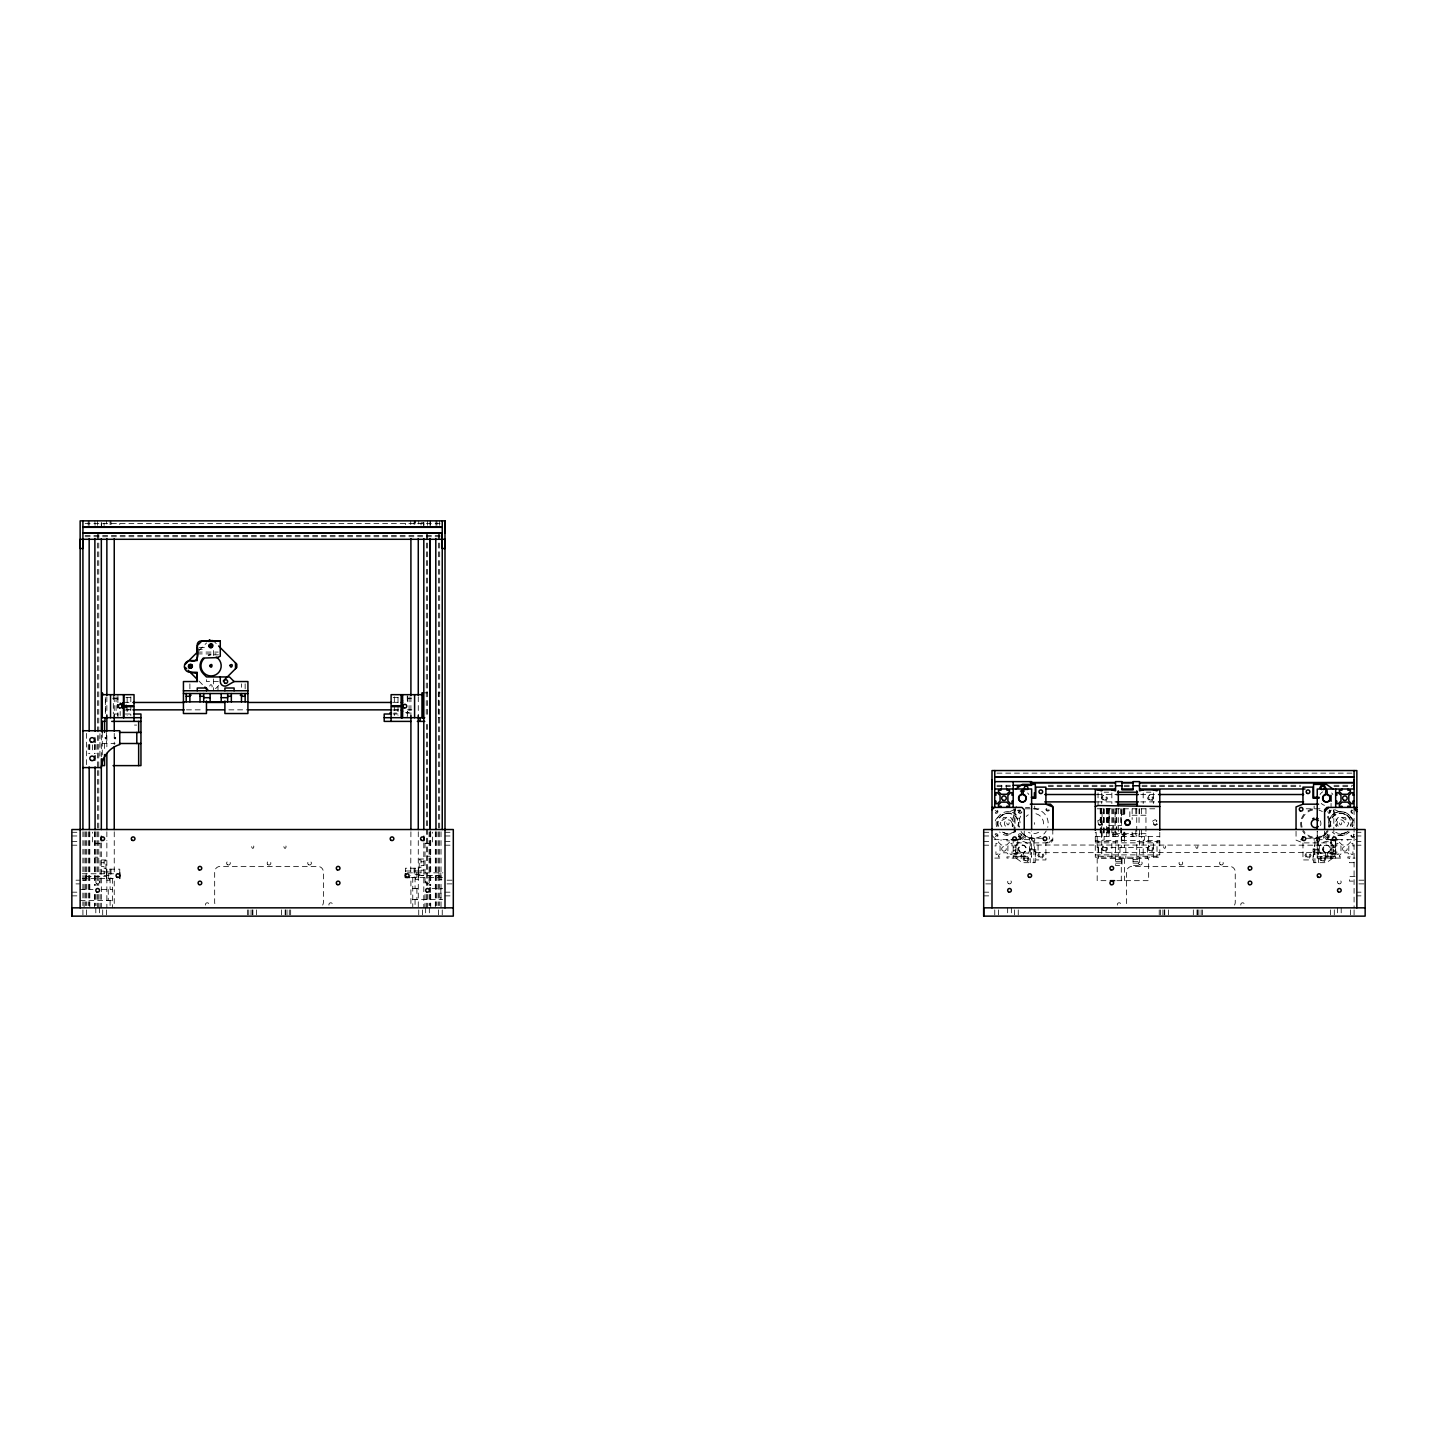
<?xml version="1.0" encoding="UTF-8"?>
<svg xmlns="http://www.w3.org/2000/svg" width="1437" height="1437" viewBox="0 0 1437 1437"><rect width="100%" height="100%" fill="white"/><g stroke="black" fill="none" stroke-linecap="round" stroke-linejoin="round"><path stroke-width="0.75" stroke-dasharray="5 3.75" d="M101.326 522.403L101.326 525.475L101.326 522.834L104.093 522.834L104.093 525.475M105.332 713.506L105.332 696.765L105.476 713.506M213.377 655.523L213.377 649.308M415.059 523.93L415.059 520.859L415.059 524.559M418.742 523.93L418.742 520.859M1096.18 836.442L1096.18 832.185M1102.071 836.442L1102.071 827.928M1102.071 825.808L1102.071 808.797M1109.113 827.928L1109.113 836.442L1109.113 808.797L1109.113 825.808M1129.841 816.701L1129.841 808.797M1317.244 831.34L1317.244 858.087L1325.992 858.14L1325.453 852.608M1327.447 852.608L1326.908 858.14L1335.674 858.14L1335.674 839.657L1356.851 839.657M209.694 686.078C211.077 681.713 214.347 688.79 210.125 687.03M1029.772 848.872L1029.521 850.776A7.365 7.365 0 0 1 1017.665 854.512A7.365 7.365 0 0 1 1019.282 842.19A7.365 7.365 0 0 1 1029.772 848.872L1035.754 848.872L1035.754 859.937L1045.902 859.937L1045.902 842.89L1052.8 840.124M1016.3 806.265L1012.259 820.778L1012.259 826.293M1021.438 811.869L1018.923 812.3L1020.414 810.217M1034.622 824.371L1034.568 822.629M1039.31 852.698L1037.783 855.32L1039.31 857.961L1042.346 857.961L1043.873 855.32L1042.346 852.698M1306.502 852.698L1304.994 855.32L1306.502 857.961L1309.538 857.961L1311.065 855.32L1309.538 852.698M1346.972 826.616L1348.75 823.527L1345.194 817.384L1338.116 817.384L1334.56 823.527L1336.41 826.724L1336.41 820.347M1046.693 808.348L1046.837 810.306L1048.974 809.857M1020.342 810.001L1018.168 810.199M198.899 650.62L206.605 642.914M215.532 688.718L218.729 685.521M1020.09 839.657L1024.24 835.508M1021.941 839.657L1024.24 837.358M1048.669 842.89L1052.8 838.741M1009.51 842.244L1006.744 844.956L1001.212 844.956L998.446 842.244L998.446 840.861L1001.032 840.861L1001.032 839.657M995.105 834.61L997.529 835.418L995.23 836.55M1325.812 833.963L1319.22 837.771L1315.394 838.274M995.158 810.576L997.529 811.564L995.158 812.534M1001.805 820.581L1007.337 817.384M1097.329 821.138L1099.898 819.665L1102.448 821.138L1102.448 824.084L1099.898 825.557L1097.329 824.084M1157.719 824.084L1155.168 825.557L1152.618 824.084L1152.618 821.138L1155.168 819.665L1157.719 821.138M1018.438 836.639L1020.557 837.771L1018.528 839.046M1014.109 809.678L998.679 816.755A7.832 7.832 0 0 0 995.033 821.515M1338.601 835.633L1346.325 832.095M1352.612 810.181L1351.337 811.654L1352.451 812.911M1329.171 836.837L1327.537 834.861L1330.069 835.113M211.059 654.841L208.203 655.218A11.065 11.065 0 0 1 211.059 654.841L218.442 654.841M423.807 522.834L421.041 522.834L421.041 525.475M85.142 523.445L440.009 523.445M85.142 535.606L440.009 535.606M85.142 536.72L440.009 536.72M199.348 647.458L205.617 647.458M197.246 649.308L205.617 649.308M197.246 652.075L218.19 652.075M197.246 653.907L216.089 653.907M218.316 681.551L206.461 681.551L206.461 676.953M422.891 692.832L427.292 692.832M439.938 692.832L438.321 692.832L438.321 717.692L439.938 717.692M125.935 697.43L130.821 697.43M393.127 697.43L399.217 697.43M112.715 698.346L117.277 698.346M407.874 698.346L411.395 698.346M123.905 702.316L132.006 702.316M393.127 702.316L401.246 702.316M130.677 709.842L126.205 709.339M186.451 709.842L202.276 709.842M228.86 709.842L247.918 709.842M393.989 709.842L398.444 709.842M407.372 709.842L411.826 709.842M123.905 710.058L132.006 710.058M393.127 710.058L401.246 710.058M405.611 712.626L409.078 712.626M393.774 713.093L396.63 713.093M406.312 713.093L413.317 713.093M114.242 714.009L117.924 714.009M125.288 714.009L130.821 714.009M393.109 714.009L398.013 714.009M134.503 725.074L136.659 725.074M102.261 743.504L115.086 743.504M996.991 773.142L1351.858 773.142M996.991 785.303L1010.391 785.303M1048.327 785.303L1113.046 785.303M1124.219 785.303L1130.901 785.303M1142.074 785.303L1300.521 785.303M1334.003 785.303L1354.085 785.303M996.991 786.398L1010.391 786.398M1048.327 786.398L1113.046 786.398M1124.219 786.398L1130.901 786.398M1142.074 786.398L1300.521 786.398M1334.003 786.398L1351.858 786.398M1104.173 792.182L1108.628 792.182M1146.439 792.182L1150.875 792.182M1097.383 794.517L1116.226 794.517M1140.709 794.517L1159.785 794.517M1097.383 801.882L1118.309 801.882M1140.709 801.882L1159.785 801.882M1025.479 807.414L1029.646 807.414M1025.174 808.797L1042.669 808.797M1097.257 808.797L1155.833 808.797M1306.179 808.797L1322.148 808.797M1121.489 814.33L1124.345 814.33M1132.14 815.246L1145.954 815.246M1109.095 825.377L1121.668 825.377M71.85 832.292L78.065 832.292M445.003 832.292L451.218 832.292M983.698 832.292L989.931 832.292M1356.851 832.292L1361.001 832.292M1145.954 833.676L1116.244 833.676L1116.244 827.443M1112.795 834.592L1133.057 834.592L1133.057 836.442M71.85 835.975L78.065 835.975M445.003 835.975L451.218 835.975M983.698 835.975L989.931 835.975M1356.851 835.975L1361.001 835.975M1095.281 836.442L1159.785 836.442M1042.669 838.274L1025.174 838.274L1025.174 835.598M1306.179 838.274L1323.693 838.274L1323.693 835.598M994.117 839.657L1013.193 839.657L1013.193 858.087M1015.24 839.657L1031.622 839.657M1317.244 839.711L1333.626 839.711M1095.281 840.573L1098.048 840.573L1098.048 857.17M1159.785 840.573L1157.019 840.573L1157.019 857.17M1009.51 840.861L1006.924 840.861L1006.924 839.657M71.85 841.507L78.065 841.507M445.003 841.507L451.218 841.507M983.698 841.507L989.931 841.507M1095.281 841.507L1118.309 841.507L1118.309 856.236L1095.281 856.236M1159.785 841.507L1136.739 841.507L1136.739 856.236L1159.785 856.236M1356.851 841.507L1361.001 841.507M1016.408 842.89L1050.501 842.89L1052.8 840.573L1052.8 831.269M1095.281 842.854L1159.785 842.854M1296.048 831.269L1296.048 840.124L1302.964 842.89L1331.973 842.89M99.943 843.339L92.579 843.339L92.579 832.149M425.19 843.339L432.573 843.339L432.573 832.149M71.85 845.19L78.065 845.19M445.003 845.19L451.218 845.19M983.698 845.19L989.931 845.19M1014.109 845.19L1017.791 845.19M1331.057 845.243L1334.739 845.19M1356.851 845.19L1361.001 845.19M994.763 845.926L995.967 845.926L995.967 843.339L997.332 843.339L1000.062 846.106L1000.062 851.638L997.332 854.404L995.967 854.404L995.967 851.818L994.763 851.818M1013.193 845.926L1011.989 845.926L1011.989 843.339L1010.606 843.339L1007.894 846.106L1007.894 851.638L1010.606 854.404L1011.989 854.404L1011.989 851.818L1015.959 851.818M1335.674 845.926L1336.859 845.926L1336.859 843.339L1338.242 843.339L1340.972 846.106L1340.972 851.638L1338.242 854.404L1336.859 854.404L1336.859 851.818L1332.907 851.818L1335.674 851.872M1354.085 845.926L1352.9 845.926L1352.9 843.339L1351.516 843.339L1348.804 846.106L1348.804 851.638L1351.516 854.404L1352.9 854.404L1352.9 851.818L1354.085 851.818M1013.193 847.022L1015.959 847.022M1332.907 847.022L1335.674 847.022M1332.907 847.094L1335.674 847.094M1328.363 841.759A7.365 7.365 0 0 0 1319.076 848.872L1313.095 848.872L1313.095 859.937L1302.964 859.937L1302.964 842.89M1029.646 849.788L1035.305 849.788M1313.562 849.788L1319.202 849.788M1013.193 850.722L1015.959 850.722M1332.907 850.776L1335.674 850.722M1015.959 852.554L1017.791 852.554M1035.754 852.68L1323.693 852.554L1323.693 845.19L1034.389 845.01L1034.389 854.404L1035.305 854.404M1331.057 852.608L1332.907 852.554M1015.959 853.021L1021.941 853.021M1022.857 853.021L1031.622 853.021M1013.193 853.344L1015.959 853.344M1332.907 853.398L1335.674 853.344M1017.198 854.081L1014.109 854.081L1014.109 856.847L1022.408 862.685L1035.305 862.685L1035.305 848.872M1331.668 854.081L1334.739 854.081L1334.739 856.847L1326.459 862.685L1313.562 862.685L1313.562 848.872M1313.562 854.404L1314.478 854.404L1314.478 845.01M1095.281 854.889L1159.785 854.889M427.454 856.236L430.31 856.236M1013.193 856.38L1015.959 856.38M1332.907 856.434L1335.674 856.38M1015.959 856.703L1021.941 856.703M1022.857 856.703L1031.622 856.703M1317.244 856.757L1325.992 856.703M1326.908 856.757L1332.907 856.703M94.842 857.17L97.698 857.17M994.763 858.087L1001.032 858.087L1001.032 856.883L998.446 856.883L998.446 855.5L1001.212 852.788L1006.744 852.788L1009.51 855.5L1009.51 856.883L1006.924 856.883L1006.924 858.087L1021.941 858.087L1021.402 852.608A3.862 3.862 0 0 1 1019.228 846.662A3.862 3.862 0 0 1 1025.569 846.662A3.862 3.862 0 0 1 1023.395 852.608L1022.857 858.087L1031.622 858.087L1031.622 831.053M1325.992 858.087L1317.244 858.087L1317.244 831.053M1326.908 858.087L1341.924 858.087L1341.924 856.883L1339.356 856.883L1339.356 855.5L1342.122 852.788L1347.637 852.788L1350.403 855.5L1350.403 856.883L1347.834 856.883L1347.834 858.087L1355.019 858.087M423.807 859.003L419.209 859.003L419.209 868.217L405.378 868.217L405.378 872.834M1115.543 859.47L1122.01 859.47M1133.057 859.47L1139.505 859.47M101.326 859.955L105.943 859.955L105.943 869.169L119.756 869.169L119.756 873.768M419.209 859.937L421.041 859.937L421.041 867.301L419.209 867.301M105.943 860.871L104.093 860.871L104.093 868.253L105.943 868.253M1115.543 861.32L1122.01 861.32M1133.057 861.32L1139.505 861.32M421.041 861.769L423.807 861.769M101.326 862.721L104.093 862.721M1354.085 862.685L1349.487 862.685L1349.487 858.087M1115.543 863.152L1122.01 863.152M1133.057 863.152L1139.505 863.152M421.041 865.451L423.807 865.451M101.326 866.403L104.093 866.403M423.807 870.193L421.041 870.193L421.041 875.456L423.807 875.456M405.378 870.984L414.143 870.984M415.059 870.984L421.041 870.984M101.326 871.145L104.093 871.145L104.093 876.408M104.093 871.936L110.092 871.936M407.425 872.834L442.883 872.834M82.268 873.768L117.708 873.768M415.059 874.666L421.041 874.666M104.093 875.618L110.092 875.618M418.742 875.6L439.021 875.6M86.13 876.516L106.392 876.516M1355.019 876.516L1349.487 876.516L1349.487 881.115L1354.085 881.115M411.251 877.432L442.883 877.432M82.268 878.384L113.289 878.384M418.275 879.282L415.527 879.282L415.527 877.432M439.471 879.282L441.895 879.282M75.999 880.198L80.149 880.198M82.915 880.198L85.663 880.198L85.663 878.348M106.859 880.198L109.625 880.198L109.625 878.348M447.069 880.198L453.302 880.198M985.782 880.198L991.997 880.198M1358.935 880.198L1365.15 880.198M1105.951 880.665L1097.185 880.665L1097.185 858.554L1148.666 858.554L1148.666 880.665L1114.717 880.665M75.999 883.881L80.149 883.881M447.069 883.881L453.302 883.881M985.782 883.881L991.997 883.881M1358.935 883.881L1365.15 883.881M412.76 888.497L421.257 888.497M432.142 888.497L442.704 888.497M80.149 889.413L92.992 889.413M101.704 889.413L112.391 889.413M71.85 892.179L78.065 892.179M445.003 892.179L451.218 892.179M983.698 892.179L989.931 892.179M1356.851 892.179L1361.001 892.179M71.85 895.862L78.065 895.862M445.003 895.862L451.218 895.862M983.698 895.862L989.931 895.862M1356.851 895.862L1361.001 895.862M412.76 899.544L442.704 899.544M80.149 900.478L112.391 900.478M1023.036 833.963L1026.09 836.298L1033.454 838.274M1334.739 809.678L1350.169 816.755A7.832 7.832 0 0 1 1353.834 825.557M1002.541 832.095L1010.247 835.633M1329.171 810.234L1329.692 812.57L1327.411 811.869M1341.511 817.384L1347.044 820.581M1339.356 842.244L1342.122 844.956L1347.637 844.956L1350.403 842.244L1350.403 840.861L1347.834 840.861L1347.834 839.657M1324.609 835.508L1328.758 839.657M1324.609 837.358L1326.908 839.657M991.997 835.508L996.146 839.657M212.694 640.076L217.221 644.602M198.899 681.012L203.533 685.647M1001.876 826.616L1000.098 823.527L1003.655 817.384L1010.75 817.384L1014.288 823.527L1012.456 826.724L1012.456 820.347M1333.716 810.414L1336.59 820.778M1319.076 848.872L1319.328 850.776A7.365 7.365 0 0 0 1330.931 854.728A7.365 7.365 0 0 0 1330.141 842.495M1354.085 809.57L1354.085 907.843M1354.085 909.908L1354.085 916.141M1350.403 909.908L1350.403 916.141M1341.924 839.657L1341.924 840.861M1341.188 907.843L1341.188 914.058M1337.506 907.843L1337.506 914.058M1335.674 839.657L1335.674 858.14M1334.29 909.908L1334.29 916.141M1333.823 809.678L1333.823 837.394M1332.907 845.19L1332.907 857.961M1331.057 803.373L1331.057 807.468M1330.59 909.908L1330.59 916.141M1324.609 830.981L1324.609 839.657M1319.417 838.274L1319.417 841.04L1314.137 841.04L1314.137 838.274M1318.627 841.04L1318.627 848.872M1318.627 849.788L1318.627 862.685M1316.777 838.274L1316.777 841.04M1314.927 841.04L1314.927 848.872M1314.927 849.788L1314.927 862.685M1314.137 806.031L1314.137 808.797M1202.535 909.908L1202.535 916.141M1201.152 909.908L1201.152 916.141M1198.835 909.908L1198.835 916.141M1197.47 909.908L1197.47 916.141M1197.003 909.908L1197.003 916.141M1193.321 909.908L1193.321 916.141M1168.443 909.908L1168.443 916.141M1164.76 909.908L1164.76 916.141M1164.293 909.908L1164.293 916.141M1162.91 909.908L1162.91 916.141M1160.611 909.908L1160.611 916.141M1159.785 832.185L1159.785 857.17L1095.281 857.17L1095.281 832.185M1159.228 909.908L1159.228 916.141M1153.336 792.937L1153.336 803.463M1153.336 857.17L1153.336 840.573L1143.187 840.573L1143.187 857.17M1148.666 836.442L1148.666 847.489L1097.185 847.489L1097.185 836.442M1147.355 847.489L1147.355 858.554M1145.954 808.797L1145.954 836.442M1144.499 836.442L1144.499 840.124L1141.732 840.124L1141.732 836.442M1143.187 792.937L1143.187 803.463M1141.355 808.797L1141.355 815.246M1141.355 829.993L1141.355 836.442M1139.505 808.797L1139.505 815.246M1139.505 829.993L1139.505 836.442M1139.038 808.797L1139.038 825.772M1139.038 833.676L1139.038 836.442M1136.739 808.797L1136.739 836.442M1135.823 808.797L1135.823 815.246M1135.823 829.993L1135.823 836.442M1133.057 857.17L1133.057 865.451L1139.505 865.451L1139.505 840.573L1115.543 840.573L1115.543 865.451L1122.01 865.451L1122.01 857.17M1132.14 808.797L1132.14 819.449M1132.14 832.185L1132.14 836.442M1125.854 847.489L1125.854 858.554M1124.758 808.797L1124.758 817.294M1124.758 832.185L1124.758 836.442M1124.56 836.442L1124.56 847.489M1124.56 858.554L1124.56 880.665M1124.219 808.797L1124.219 817.294M1124.219 832.185L1124.309 840.124L1121.543 840.124L1121.614 808.797M1123.896 808.797L1123.896 817.294M1123.896 832.185L1123.896 836.442M1122.926 808.797L1122.926 817.078M1122.926 833.676L1122.926 836.442M1121.291 808.797L1121.291 825.808M1121.291 827.928L1121.291 847.489M1121.291 858.554L1121.291 880.665M1120.752 808.797L1120.752 825.808M1120.752 827.928L1120.752 836.442M1119.998 847.489L1119.998 858.554M1118.309 808.797L1118.309 836.442M1116.765 808.797L1116.765 829.526M1116.244 808.797L1116.244 825.377M1113.711 808.797L1113.711 830.065M1113.711 832.185L1113.711 836.442M1112.795 808.797L1112.795 830.065M1112.795 832.185L1112.795 836.442M1111.861 792.937L1111.861 803.463M1111.861 808.797L1111.861 825.808M1111.861 827.928L1111.861 836.442M1111.861 857.17L1111.861 840.573L1101.73 840.573L1101.73 857.17M1108.915 808.797L1108.897 825.808M1108.915 827.928L1109.023 836.442M1108.538 808.797L1108.556 825.808M1108.735 827.928L1108.753 836.442M1108.304 808.797L1108.304 825.808M1108.304 827.928L1108.304 836.442M1108.035 808.797L1108.035 825.808M1108.035 827.928L1108.035 836.442M1107.729 808.797L1107.729 825.808M1107.729 827.928L1107.729 836.442M1107.406 808.797L1107.406 825.808M1107.406 827.928L1107.406 836.442M1107.065 808.797L1107.065 825.808M1107.065 827.928L1107.065 836.442M1106.706 808.797L1106.706 830.065M1106.706 832.185L1106.706 836.442M1104.245 808.797L1104.245 825.808M1104.245 827.928L1104.101 840.124L1101.353 840.124L1101.353 836.442M1103.706 808.797L1103.706 825.808M1103.706 827.928L1103.706 836.442M1103.382 808.797L1103.382 825.808M1103.382 827.928L1103.382 836.442M1101.73 792.937L1101.73 803.463M1101.73 808.797L1101.73 830.065M1101.73 832.185L1101.73 836.442M1101.101 808.797L1101.101 825.808M1101.101 827.928L1101.101 836.442M1100.778 808.797L1100.778 825.808M1100.778 827.928L1100.778 836.442M1100.239 808.797L1100.239 825.808M1100.239 827.928L1100.239 836.442M1098.497 847.489L1098.497 858.554M1098.048 792.937L1098.048 805.564M1038.071 845.19L1038.071 852.554M1034.712 806.031L1034.712 808.797M1034.712 838.274L1034.712 841.04L1029.449 841.04L1029.449 838.274M1033.921 841.04L1033.921 848.872M1033.921 849.788L1033.921 862.685M1032.071 838.274L1032.071 841.04M1030.239 841.04L1030.239 848.872M1030.239 849.788L1030.239 862.685M1024.24 830.981L1024.24 839.657M1018.258 909.908L1018.258 916.141M1017.791 839.657L1017.791 858.087M1015.959 845.19L1015.959 857.907M1015.025 809.678L1015.025 833.137M1014.576 909.908L1014.576 916.141M1014.109 808.33L1014.109 834.394M1011.343 907.843L1011.343 914.058M1007.66 907.843L1007.66 914.058M1006.277 785.303L1006.277 788.985M1001.679 785.303L1001.679 788.985M998.446 909.908L998.446 916.141M994.763 909.908L994.763 916.141M442.237 909.908L442.237 916.141M441.033 831.789L441.033 907.843M440.854 872.834L440.854 877.432M440.854 888.497L440.854 899.544M439.668 520.859L439.668 525.349M439.668 534.295L439.668 905.597M439.021 872.834L439.021 877.432M438.554 534.295L438.554 905.597M438.554 909.908L438.554 916.141M436.938 520.859L436.938 525.349M436.938 831.789L436.938 905.597M435.968 520.859L435.968 525.349M435.968 831.789L435.968 905.597M435.321 831.789L435.321 907.843M430.723 831.789L430.723 885.479M430.723 894.425L430.723 907.843M430.256 520.859L430.256 525.349M430.256 831.789L430.256 885.479M430.256 894.425L430.256 905.597M430.076 520.859L430.076 525.349M430.076 831.789L430.076 885.479M430.076 894.425L430.076 905.597M429.34 907.843L429.34 914.058M429.106 831.789L429.106 885.479M429.106 894.425L429.106 905.597M427.49 520.859L427.49 525.349M427.49 534.295L427.49 715.464M427.49 724.428L427.49 885.479M427.49 894.425L427.49 907.843M426.394 534.295L426.25 715.626M426.394 724.428L426.394 885.479M426.394 894.425L426.394 907.843M425.657 907.843L425.657 914.058M425.011 842.98L425.011 885.479M425.011 894.425L425.011 907.843M423.807 842.98L423.807 907.843M422.424 909.908L422.424 916.141M418.742 872.834L418.742 877.432M418.742 909.908L418.742 916.141M418.472 868.217L418.472 877.432M418.275 696.765L418.275 717.692M418.275 831.789L418.275 907.843M416.892 872.834L416.892 877.432M416.91 888.497L416.91 899.544M415.059 868.217L415.059 888.497M415.059 899.544L415.059 906.927M414.143 520.859L414.143 524.559M414.143 868.217L414.143 877.432M412.76 877.432L412.76 906.927M410.731 520.859L410.731 524.559M410.91 696.765L410.91 717.692M410.91 831.789L410.731 875.6M410.91 881.007L410.91 907.843M409.078 696.819L409.078 714.009M407.354 696.765L407.354 703.034L407.228 694.664M407.354 715.608L407.354 711.423L407.228 717.692M405.378 523.625L405.378 524.559M398.013 697.43L398.013 705.729M398.013 706.645L398.013 715.482M394.331 696.819L394.331 715.482M290.669 909.908L290.669 916.141M289.286 909.908L289.286 916.141M286.987 909.908L286.987 916.141M285.604 909.908L285.604 916.141M285.155 909.908L285.155 916.141M281.454 909.908L281.454 916.141M256.576 909.908L256.576 916.141M252.894 909.908L252.894 916.141M252.445 909.908L252.445 916.141M251.062 909.908L251.062 916.141M248.745 909.908L248.745 916.141M247.362 909.908L247.362 916.141M245.152 683.85L245.152 690.766M241.47 683.85L241.47 687.317M217.975 686.814L217.975 690.766M213.377 678.929L213.377 690.766M189.882 683.85L189.882 690.766M130.821 696.819L130.821 715.482M127.139 697.43L127.139 705.729M127.139 706.645L127.139 715.482M120.169 711.441L120.169 715.482M119.756 523.625L119.756 524.559M117.924 694.664L117.924 703.034L117.798 696.765M117.924 717.692L117.924 711.423L117.798 715.608M116.074 696.819L116.074 714.009M114.242 696.765L114.242 717.692M114.242 733.373L114.242 744.546M114.242 831.789L114.242 872.043M114.242 881.007L114.242 907.843M113.307 694.664L113.307 714.009M112.391 878.348L112.391 907.843M111.008 520.859L111.008 524.559M111.008 869.169L111.008 878.384M110.092 520.859L110.092 524.559M110.092 869.169L110.092 889.413M110.092 900.478L110.092 907.843M108.242 873.768L108.242 878.384M108.242 889.413L108.242 900.478M106.859 696.765L106.859 717.692M106.859 735.6L106.859 746.791M106.859 831.789L106.859 840.735M106.859 842.98L106.859 907.843M106.679 869.169L106.679 878.384M106.41 520.859L106.41 523.93M106.41 732.439L106.41 743.504M106.41 873.768L106.41 878.384M106.41 909.908L106.41 916.141M104.56 743.504L104.56 750.132M102.71 909.908L102.71 916.141M102.261 732.439L102.261 756.76M101.326 735.079L101.326 756.742M101.326 842.98L101.326 892.179M101.326 894.425L101.326 907.843M99.943 733.66L99.943 758.287M100.141 842.98L100.141 885.479M100.141 894.425L100.141 907.843M99.494 907.843L99.494 914.058M98.758 534.295L98.758 885.479M98.758 894.425L98.758 907.843M97.644 520.859L97.644 525.349M97.644 534.295L97.644 885.479M97.644 894.425L97.644 907.843M96.028 744.546L96.028 753.491M96.028 831.789L96.028 885.479M96.028 894.425L96.028 905.597M95.812 907.843L95.812 914.058M94.878 520.859L95.076 525.349M95.076 744.546L94.878 753.491M95.076 831.789L95.076 885.479M95.076 894.425L95.076 905.597M94.429 744.546L94.429 753.491M94.429 831.789L94.429 885.479M94.429 894.425L94.429 907.843M92.579 744.851L92.579 751.569M89.812 744.546L89.812 753.491M89.812 831.789L89.812 907.843M89.166 520.859L89.166 525.349M89.166 744.546L89.166 753.491M89.166 831.789L89.166 905.597M88.196 520.859L88.196 525.349M88.196 744.546L88.196 753.491M88.196 831.789L88.196 905.597M86.597 733.373L86.597 764.682M86.597 831.789L86.597 905.597M86.597 909.908L86.597 916.141M86.13 873.768L86.13 878.384M85.484 831.789L85.484 905.597M84.1 831.789L84.1 907.843M82.915 831.754L82.915 905.633M82.915 909.908L82.915 916.141M1021.887 812.031A1.85 1.85 0 0 1 1019.174 813.162A1.85 1.85 0 0 1 1018.797 810.252M1018.51 834.592A1.85 1.85 0 0 1 1021.276 834.107A1.85 1.85 0 0 1 1021.276 836.927A1.85 1.85 0 0 1 1018.51 836.442M997.44 810.252A1.85 1.85 0 0 1 995.23 813.162M995.23 833.909A1.85 1.85 0 0 1 997.979 835.508A1.85 1.85 0 0 1 995.23 837.106M997.889 826.275A10.598 10.598 0 0 1 1008.127 812.947A10.598 10.598 0 0 1 1018.348 826.275M1015.618 831.035A10.598 10.598 0 0 1 1013.426 832.706M1010.858 833.765A10.598 10.598 0 0 1 1002.828 832.706M1354.301 836.442A1.85 1.85 0 0 1 1351.534 836.927A1.85 1.85 0 0 1 1351.534 834.107A1.85 1.85 0 0 1 1354.301 834.592M1352.72 813.396A1.85 1.85 0 0 1 1351.786 809.965M1329.674 809.965A1.85 1.85 0 0 1 1330.213 812.677A1.85 1.85 0 0 1 1327.447 812.857M1329.225 837.358A1.85 1.85 0 0 1 1326.98 836.047A1.85 1.85 0 0 1 1328.273 833.783A1.85 1.85 0 0 1 1330.536 835.095M1330.5 826.275A10.598 10.598 0 0 1 1340.739 812.947A10.598 10.598 0 0 1 1350.96 826.275M1348.229 831.035A10.598 10.598 0 0 1 1337.991 833.765M1324.537 805.313A7.365 7.365 0 0 1 1321.232 803.409M1320.064 794.517A7.365 7.365 0 0 1 1322.758 791.823M1331.668 792.99A7.365 7.365 0 0 1 1332.835 794.517M1027.617 792.99A7.365 7.365 0 0 1 1028.784 794.517M1049.333 810.181A1.85 1.85 0 0 1 1046.819 810.845A1.85 1.85 0 0 1 1046.136 808.33M1020.09 810.845A1.85 1.85 0 0 1 1017.576 810.181M1018.707 836.029A1.85 1.85 0 0 1 1021.024 837.825A1.85 1.85 0 0 1 1018.707 839.603M1049.046 836.514A1.85 1.85 0 0 1 1049.046 839.118M1033.454 808.797A14.747 14.747 0 0 1 1047.699 827.353M1046.226 830.909A14.747 14.747 0 0 1 1043.891 833.963M1040.837 836.298A14.747 14.747 0 0 1 1020.683 830.909M1019.21 827.353A14.747 14.747 0 0 1 1020.683 816.162M1331.273 810.181A1.85 1.85 0 0 1 1329.207 811.043M1329.207 839.603A1.85 1.85 0 0 1 1329.207 836.029M1327.357 816.629A13.813 13.813 0 0 1 1328.74 827.119M1327.357 830.442A13.813 13.813 0 0 1 1303.431 830.442M1302.048 827.119A13.813 13.813 0 0 1 1315.394 809.714M1318.968 810.181A13.813 13.813 0 0 1 1322.309 811.564M1320.19 820.778A5.532 5.532 0 0 1 1320.19 826.293M1328.165 816.162A14.747 14.747 0 0 1 1329.638 827.353M1328.165 830.909A14.747 14.747 0 0 1 1308.029 836.298M1304.976 833.963A14.747 14.747 0 0 1 1302.623 830.909M1301.15 827.353A14.747 14.747 0 0 1 1304.976 813.108M1308.029 810.773A14.747 14.747 0 0 1 1315.394 808.797M1338.134 826.149A3.682 3.682 0 0 1 1338.134 820.922A3.682 3.682 0 0 1 1343.344 820.922A3.682 3.682 0 0 1 1343.344 826.149M1345.912 832.257A10.131 10.131 0 0 1 1335.763 832.364M1330.967 826.275A10.131 10.131 0 0 1 1340.613 813.396A10.131 10.131 0 0 1 1350.546 826.041M1038.628 832.257A10.131 10.131 0 0 1 1028.497 832.364M1026.216 816.45A10.131 10.131 0 0 1 1028.281 814.815M1035.969 813.719A10.131 10.131 0 0 1 1043.28 826.041M1005.523 826.149A3.682 3.682 0 0 1 1005.523 820.922A3.682 3.682 0 0 1 1010.732 820.922A3.682 3.682 0 0 1 1010.732 826.149M1015.366 830.622A10.131 10.131 0 0 1 1003.152 832.364M998.356 826.275A10.131 10.131 0 0 1 1008.002 813.396A10.131 10.131 0 0 1 1017.935 826.041M1325.453 852.662A3.862 3.862 0 0 1 1323.279 846.716A3.862 3.862 0 0 1 1329.62 846.716A3.862 3.862 0 0 1 1327.447 852.662M1337.631 835.113A11.981 11.981 0 0 0 1349.199 832.005A11.981 11.981 0 0 1 1337.631 835.166M996.559 826.634A11.981 11.981 0 0 1 1008.127 811.564A11.981 11.981 0 0 1 1019.695 826.634M1008.127 835.508A11.981 11.981 0 0 1 999.649 832.005M1334.739 833.963A11.981 11.981 0 0 1 1332.261 832.059M1156.767 823.527A1.85 1.85 0 0 1 1153.983 824.03A1.85 1.85 0 0 1 1153.983 821.21A1.85 1.85 0 0 1 1156.767 821.695M1234.491 905.076A5.532 5.532 0 0 0 1235.245 902.31L1235.245 871.9A5.532 5.532 0 0 0 1229.713 866.385L1132.051 866.385A5.532 5.532 0 0 0 1126.518 871.9L1126.518 902.31A5.532 5.532 0 0 0 1127.255 905.076M1240.832 905.094A1.85 1.85 0 0 1 1242.61 902.777A1.85 1.85 0 0 1 1244.388 905.094M1117.357 905.094A1.85 1.85 0 0 1 1119.154 902.777A1.85 1.85 0 0 1 1120.932 905.094M322.642 905.076A5.532 5.532 0 0 0 323.379 902.31L323.379 871.9A5.532 5.532 0 0 0 317.846 866.385L220.184 866.385A5.532 5.532 0 0 0 214.67 871.9L214.67 902.31A5.532 5.532 0 0 0 215.406 905.076M328.965 905.094A1.85 1.85 0 0 1 330.761 902.777A1.85 1.85 0 0 1 332.54 905.094M205.509 905.094A1.85 1.85 0 0 1 207.287 902.777A1.85 1.85 0 0 1 209.066 905.094M423.807 522.403L423.807 525.475L423.807 522.403M1331.057 839.657L1331.057 858.087L1331.057 839.711M105.045 737.864C106.176 741.384 107.793 735.385 105.045 737.864M105.404 737.971L106.482 738.241L105.404 737.971M114.259 737.864C115.391 741.384 117.008 735.385 114.259 737.864M114.619 737.971L115.696 738.241L114.619 737.971M251.565 846.68C253.253 851.943 255.66 842.944 251.565 846.68M283.808 846.68C285.496 851.943 287.921 842.944 283.808 846.68M1163.413 846.68C1165.102 851.943 1167.527 842.944 1163.413 846.68M1195.674 846.68C1197.362 851.943 1199.769 842.944 1195.674 846.68M1351.373 835.148C1353.061 840.429 1355.486 831.43 1351.373 835.148M1018.779 835.095C1020.252 840.447 1023.036 831.538 1018.779 835.095M1006.78 823.024C1007.948 828.664 1011.432 819.611 1006.78 823.024M1339.392 823.024C1340.577 828.664 1344.044 819.611 1339.392 823.024M1024.563 856.38L1023.054 859.003L1024.563 861.643L1027.617 861.643L1029.126 859.003L1027.617 856.38L1024.563 856.38M1102.969 795.559L1101.46 798.2L1102.969 800.84L1106.023 800.84L1107.532 798.2L1106.023 795.559L1102.969 795.559M1102.969 846.231L1101.46 848.872L1102.969 851.512L1106.023 851.512L1107.532 848.872L1106.023 846.231L1102.969 846.231M1149.043 795.559L1147.516 798.2L1149.043 800.84L1152.079 800.84L1153.606 798.2L1152.079 795.559L1149.043 795.559M1149.043 846.231L1147.516 848.872L1149.043 851.512L1152.079 851.512L1153.606 848.872L1152.079 846.231L1149.043 846.231M1321.25 856.38L1319.723 859.003L1321.25 861.643L1324.285 861.643L1325.812 859.003L1324.285 856.38L1321.25 856.38M1325.992 853.021L1317.244 853.021L1325.992 853.075M1332.907 853.021L1326.908 853.021L1332.907 853.075M1115.112 825.808L1115.112 808.797L1115.058 825.808M1115.112 836.442L1115.112 827.928L1115.058 836.442M1025.174 860.601A1.85 1.85 0 0 0 1027.922 859.003A1.85 1.85 0 0 0 1025.174 857.404A1.85 1.85 0 0 0 1025.174 860.601M1321.842 860.601A1.85 1.85 0 0 0 1324.609 859.003A1.85 1.85 0 0 0 1321.842 857.404A1.85 1.85 0 0 0 1321.842 860.601M1307.095 856.919A1.85 1.85 0 0 0 1309.861 855.32A1.85 1.85 0 0 0 1307.095 853.722A1.85 1.85 0 0 0 1307.095 856.919M1039.903 856.919A1.85 1.85 0 0 0 1042.669 855.32A1.85 1.85 0 0 0 1039.903 853.722A1.85 1.85 0 0 0 1039.903 856.919M1002.828 850.866A2.299 2.299 0 0 0 1006.277 848.872A2.299 2.299 0 0 0 1002.828 846.878A2.299 2.299 0 0 0 1002.828 850.866M1020.557 852.069A3.682 3.682 0 0 0 1026.09 848.872A3.682 3.682 0 0 0 1020.557 845.674A3.682 3.682 0 0 0 1020.557 852.069M1324.609 852.069A3.682 3.682 0 0 0 1330.141 848.872A3.682 3.682 0 0 0 1324.609 845.674A3.682 3.682 0 0 0 1324.609 852.069M1343.721 850.866A2.299 2.299 0 0 0 1347.188 848.872A2.299 2.299 0 0 0 1343.721 846.878A2.299 2.299 0 0 0 1343.721 850.866M1340.739 811.564A11.981 11.981 0 0 0 1329.171 826.634A11.981 11.981 0 0 1 1340.739 811.618A11.981 11.981 0 0 1 1352.307 826.688A11.981 11.981 0 0 0 1340.739 811.564M1098.964 824.209A1.85 1.85 0 0 0 1101.73 822.611A1.85 1.85 0 0 0 1098.964 821.012A1.85 1.85 0 0 0 1098.964 824.209M1149.636 850.47A1.85 1.85 0 0 0 1152.402 848.872A1.85 1.85 0 0 0 1149.636 847.273A1.85 1.85 0 0 0 1149.636 850.47M1103.58 850.47A1.85 1.85 0 0 0 1106.346 848.872A1.85 1.85 0 0 0 1103.58 847.273A1.85 1.85 0 0 0 1103.58 850.47M1103.58 799.798A1.85 1.85 0 0 0 1106.346 798.2A1.85 1.85 0 0 0 1103.58 796.601A1.85 1.85 0 0 0 1103.58 799.798M1149.636 799.798A1.85 1.85 0 0 0 1152.402 798.2A1.85 1.85 0 0 0 1149.636 796.601A1.85 1.85 0 0 0 1149.636 799.798M1338.422 883.647A1.85 1.85 0 0 0 1341.188 882.049A1.85 1.85 0 0 0 1338.422 880.45A1.85 1.85 0 0 0 1338.422 883.647M1008.576 883.647A1.85 1.85 0 0 0 1011.343 882.049A1.85 1.85 0 0 0 1008.576 880.45A1.85 1.85 0 0 0 1008.576 883.647M1139.415 864.751A1.85 1.85 0 0 0 1142.181 863.152A1.85 1.85 0 0 0 1139.415 861.553A1.85 1.85 0 0 0 1139.415 864.751M1179.957 864.751A1.85 1.85 0 0 0 1182.723 863.152A1.85 1.85 0 0 0 1179.957 861.553A1.85 1.85 0 0 0 1179.957 864.751M1220.121 864.463A1.85 1.85 0 0 0 1223.192 863.637A1.85 1.85 0 0 0 1220.947 861.374A1.85 1.85 0 0 0 1220.121 864.463M426.573 883.647A1.85 1.85 0 0 0 429.34 882.049A1.85 1.85 0 0 0 426.573 880.45A1.85 1.85 0 0 0 426.573 883.647M96.728 883.647A1.85 1.85 0 0 0 99.494 882.049A1.85 1.85 0 0 0 96.728 880.45A1.85 1.85 0 0 0 96.728 883.647M227.172 864.463A1.85 1.85 0 0 0 230.261 863.637A1.85 1.85 0 0 0 227.998 861.374A1.85 1.85 0 0 0 227.172 864.463M267.713 864.463A1.85 1.85 0 0 0 270.803 863.637A1.85 1.85 0 0 0 268.539 861.374A1.85 1.85 0 0 0 267.713 864.463M308.65 864.751A1.85 1.85 0 0 0 311.398 863.152A1.85 1.85 0 0 0 308.65 861.553A1.85 1.85 0 0 0 308.65 864.751"/><path stroke-width="1.5" d="M71.85 916.141L71.85 829.526L453.302 829.526L453.302 916.141L71.85 916.141L71.85 907.843L453.302 907.843M82.915 539.288L82.915 548.503L80.149 548.503L80.149 539.288L445.003 539.288L445.003 548.503L442.237 548.503L442.237 533.037L82.915 533.037M206.461 700.951L206.461 713.524L183.433 713.524L183.433 681.551L197.246 681.551L197.246 672.336L188.696 672.157A5.892 5.892 0 0 1 190.223 660.571L197.246 660.571L197.264 644.692A3.682 3.682 0 0 1 200.946 641.01L220.274 641.01L220.274 656.224L217.31 657.589M414.592 717.692L414.592 694.664M445.003 532.84L445.003 520.859L80.149 520.859L80.149 907.843M983.698 916.141L983.698 829.526L1365.15 829.526L1365.15 916.141L983.698 916.141L983.698 907.843L1365.15 907.843M991.997 788.985L991.997 779.77M1052.8 829.059L1052.8 806.947L1045.902 804.181L1045.902 787.135L1035.754 787.135L1035.754 798.2L1031.766 798.2M1354.085 779.77L1354.085 788.985L1326.908 789.039L1327.447 794.517A3.862 3.862 0 0 1 1329.62 800.481A3.862 3.862 0 0 1 1323.279 800.481A3.862 3.862 0 0 1 1325.453 794.517L1325.992 789.039L1317.244 789.039L1317.244 829.167M1319.723 788.069L1321.25 785.428L1324.285 785.428L1325.812 788.069M209.479 644.692L209.443 644.638A1.85 1.85 0 0 0 209.443 647.243A1.85 1.85 0 0 0 212.047 647.243L212.011 647.189M185.337 664.181L197.39 652.129M188.912 665.169L189.235 664.846A1.85 1.85 0 0 1 191.857 664.846A1.85 1.85 0 0 1 191.857 667.451L191.516 667.774M223.238 681.012L236.8 667.451L236.8 664.181L218.604 645.985M991.997 809.714L994.296 807.414M1324.609 811.564L1328.758 807.414M201.863 641.01L197.264 645.59C198.055 650.979 199.994 663.786 190.223 660.571M190.223 664.595C187.187 667.54 194.408 667.81 191.606 664.648M1015.761 789.057L1022.408 784.386L1035.305 784.386L1035.305 798.2M224.891 700.951L224.891 713.524L247.918 713.524L247.918 681.551L234.105 681.551L227.19 685.539A4.598 4.598 0 0 1 220.274 681.551L220.274 676.953M1318.591 804.181L1302.964 804.181L1296.048 806.947L1296.048 829.059M190.42 672.336L196.689 673.414L197.246 681.551M82.915 527.128L442.237 527.128M82.915 527.325L442.237 527.325M82.915 532.84L442.237 532.84M220.274 641.01L203.192 641.01M217.67 657.589L203.246 658.074A11.065 11.065 0 0 0 203.246 673.702L206.461 676.953L229.489 676.953L234.105 681.551M183.433 690.766L247.918 690.766M183.433 693.532L247.918 693.532M102.261 694.664L134.036 694.664L134.036 705.729L123.905 705.729L123.905 694.664M189.594 695.185L191.121 695.185M240.23 695.185L241.757 695.185M186.199 696.298L189.882 696.298M200.012 696.298L203.695 696.298M227.657 696.298L231.339 696.298M241.47 696.298L245.152 696.298M203.695 697.681L210.143 697.681M221.208 697.681L227.657 697.681M401.695 700.771L402.611 700.771M183.433 701.831L247.918 701.831M401.246 702.316L402.611 702.316M132.905 702.459L184.223 702.459M206.551 702.459L224.388 702.459M248.942 702.459L391.744 702.459M132.905 709.842L184.223 709.842M206.551 709.842L224.388 709.842M248.942 709.842L391.744 709.842M401.246 710.058L402.611 710.058M401.695 711.584L402.611 711.584M389.714 713.093L391.565 713.093M134.036 714.009L140.952 714.009L140.952 765.616L113.074 765.616M391.098 714.009L384.2 714.009L384.2 721.392L411.198 721.392M101.955 717.692L140.952 717.692M384.2 717.692L424.741 717.692M101.955 721.392L105.027 721.392L105.027 717.692M111.709 721.392L140.952 721.392M417.341 721.392L419.658 721.392M424.741 721.392L420.125 721.392L420.125 717.692M82.915 730.732L119.756 730.732L119.756 744.564A25.92 25.92 0 0 0 101.326 767.592L82.915 767.592M119.433 732.439L140.952 732.439M119.433 743.504L140.952 743.504M994.763 776.824L1354.085 776.824M994.763 777.004L1354.085 777.004M994.763 781.62L1031.622 781.62L1031.622 785.303L1013.193 785.303M1030.473 782.536L1115.274 782.536M1121.974 782.536L1133.146 782.536M1139.828 782.536L1354.085 782.536M1030.473 782.716L1115.274 782.716M1121.974 782.716L1133.146 782.716M1139.828 782.716L1354.085 782.716M1024.563 785.428L1027.617 785.428M1115.543 785.752L1122.01 785.752M1133.057 785.752L1139.505 785.752M1017.252 786.219L1018.33 786.219M1026.467 786.219L1027.545 786.219M994.763 788.985L1021.941 788.985L1021.402 794.463A3.862 3.862 0 0 0 1019.228 800.409A3.862 3.862 0 0 0 1025.569 800.409A3.862 3.862 0 0 0 1023.395 794.463L1022.857 788.985L1031.622 788.985L1031.622 829.113M1046.1 788.985L1115.274 788.985M1121.974 788.985L1133.146 788.985M1139.828 788.985L1304.994 788.985M1115.292 789.901L1095.281 789.901L1095.281 830.263M1139.757 789.901L1159.785 789.901L1159.785 830.263M1117.519 792.182L1137.529 792.182M1044.753 794.517L1096.09 794.517M1116.172 794.517L1138.481 794.517M1158.563 794.517L1303.61 794.517M994.763 795.254L995.967 795.254L995.967 792.667L997.332 792.667L1000.062 795.433L1000.062 800.966L997.332 803.732L995.967 803.732L995.967 801.145L994.763 801.145M1013.193 795.254L1011.989 795.254L1011.989 792.667L1010.606 792.667L1007.894 795.433L1007.894 800.966L1010.606 803.732L1011.989 803.732L1011.989 801.145L1013.193 801.145M1335.674 795.254L1336.859 795.254L1336.859 792.667L1338.242 792.667L1340.972 795.433L1340.972 800.966L1338.242 803.732L1336.859 803.732L1336.859 801.145L1335.674 801.145M1354.085 795.254L1352.9 795.254L1352.9 792.667L1351.516 792.667L1348.804 795.433L1348.804 800.966L1351.516 803.732L1352.9 803.732L1352.9 801.145L1354.085 801.145M1031.317 797.284L1035.305 797.284M1319.076 797.284L1314.478 797.284L1314.478 798.2M1319.076 798.2L1313.095 798.2L1313.095 787.135L1302.964 787.135L1302.964 804.181M1044.753 801.882L1096.09 801.882M1116.172 801.882L1138.481 801.882M1158.563 801.882L1303.61 801.882M1030.275 804.181L1050.501 804.181L1052.8 806.498L1052.8 830.047M1117.519 804.217L1137.529 804.217M1095.281 806.498L1098.048 805.564L1159.785 806.498M991.997 807.414L1021.941 807.414L1024.24 809.714L1024.24 828.987M1356.851 807.414L1326.908 807.414L1324.609 809.714L1324.609 828.987M1011.307 839.657L1017.683 839.657M1331.165 839.657L1337.542 839.657M409.761 877.432L405.378 877.432L405.378 873.75M1110.334 880.665L1114.717 880.665M120.223 703.142L122.864 704.669L122.864 707.705M1333.087 789.057L1326.459 784.386L1313.562 784.386L1313.562 798.2M1354.552 807.414L1356.851 809.714M1354.085 808.797L1356.851 811.564M185.337 667.451L186.63 668.744M188.175 670.289L197.39 679.503M204.916 687.03L208.131 690.245M1356.851 828.987L1356.851 770.555L991.997 770.555L991.997 828.987M1356.851 829.526L1356.851 907.843M1354.085 770.555L1354.085 807.414M1347.834 788.985L1347.834 790.188L1350.403 790.188L1350.403 791.571L1347.637 794.284L1342.122 794.284L1339.356 791.571L1339.356 790.188L1341.924 790.188L1341.924 788.985M1347.834 807.414L1347.834 806.211L1350.403 806.211L1350.403 804.828L1347.637 802.115L1342.122 802.115L1339.356 804.828L1339.356 806.211L1341.924 806.211L1341.924 807.414M1335.674 788.985L1335.674 807.468M1331.057 795.182L1331.057 801.325M1157.019 789.901L1157.019 790.835L1153.336 789.901M1143.187 789.901L1139.505 790.835L1139.505 781.62L1133.057 781.62L1133.057 789.901L1121.974 789.901L1122.01 781.62L1115.543 781.62L1115.543 790.835L1111.861 789.901M1136.739 790.835L1136.739 805.564M1118.309 790.835L1118.309 805.564M1101.73 789.901L1101.73 790.835L1098.048 789.901M1034.389 792.667L1034.389 798.2M1013.193 781.62L1013.193 807.414M1006.924 788.985L1006.924 790.188L1009.51 790.188L1009.51 791.571L1006.744 794.284L1001.212 794.284L998.446 791.571L998.446 790.188L1001.032 790.188L1001.032 788.985M1006.924 807.414L1006.924 806.211L1009.51 806.211L1009.51 804.828L1006.744 802.115L1001.212 802.115L998.446 804.828L998.446 806.211L1001.032 806.211L1001.032 807.414M994.763 770.555L994.763 807.414M991.997 829.526L991.997 907.843M445.003 520.859L445.003 907.843M442.237 520.859L442.237 829.544M435.788 538.767L435.968 829.544M430.256 538.767L430.256 829.544M430.076 538.767L430.076 829.544M430.076 887.707L430.076 892.179M423.807 538.767L423.807 829.544M423.807 836.262L423.807 840.735M421.975 717.692L421.975 692.832L422.891 692.832L422.891 717.692L422.891 694.664L391.098 694.664L391.098 705.729L401.246 705.729L401.246 694.664M418.275 538.767L418.275 695.346M418.275 715.464L418.275 829.544M410.91 538.767L410.91 695.346M410.91 715.464L410.91 829.544M402.611 694.664L402.611 717.692M401.246 717.692L401.246 706.645L391.098 706.645L391.098 721.392M245.152 693.532L245.152 701.831M241.47 693.532L241.47 701.831M235.506 662.888L235.506 668.744M234.105 690.766L234.105 688L224.891 688L224.891 690.766M231.339 693.532L231.339 701.831M227.657 693.532L227.657 701.831M221.208 693.532L221.208 701.831M210.143 693.532L210.143 701.831M206.461 690.766L206.461 688L197.246 688L197.246 690.766M203.695 693.532L203.695 701.831M200.012 693.532L200.012 701.831M197.246 647.458L197.246 653.907M189.882 693.532L189.882 701.831M186.199 693.532L186.199 701.831M138.653 721.392L138.653 732.439M138.653 743.504L138.653 765.616M136.802 732.439L136.802 743.504M134.036 721.392L134.036 706.645L123.905 706.645L123.905 717.692M126.205 705.208L126.205 707.992M123.438 694.664L123.438 717.692M122.522 702.944L122.522 708.118M119.756 872.852L119.756 878.384M117.583 704.669L117.583 707.705M114.242 538.767L114.242 695.346M114.242 715.464L114.242 731.128M114.242 746.791L114.242 829.544M110.541 694.664L110.541 717.692M106.859 538.767L106.859 695.346M106.859 715.464L106.859 731.128M106.859 753.491L106.859 829.544M104.56 721.392L104.56 732.439M104.56 754.551L104.56 765.616L102.261 765.616L102.261 758.97M103.177 694.664L102.261 692.832L102.261 717.692M102.261 721.392L102.261 732.439M101.326 538.767L101.326 731.128M101.326 758.916L101.326 829.544M101.326 836.262L101.326 840.735M94.878 538.767L95.076 731.128M94.878 737.846L95.076 742.318M95.076 755.736L94.878 760.209M95.076 766.927L95.076 829.544M89.166 538.767L89.166 731.128M89.166 766.927L89.363 829.544M82.915 520.859L82.915 829.544M1321.842 789.667A1.85 1.85 0 0 1 1321.357 786.883A1.85 1.85 0 0 1 1324.178 786.883A1.85 1.85 0 0 1 1323.693 789.667M1020.486 791.086A7.365 7.365 0 0 1 1024.312 791.086M1025.174 789.667A1.85 1.85 0 0 1 1024.671 786.883A1.85 1.85 0 0 1 1027.491 786.883A1.85 1.85 0 0 1 1027.006 789.667M1318.322 826.473A4.149 4.149 0 0 1 1312.466 826.473A4.149 4.149 0 0 1 1312.466 820.599A4.149 4.149 0 0 1 1318.322 820.599M1302.712 836.891A1.85 1.85 0 0 1 1301.114 839.657M1312.628 818.749A5.532 5.532 0 0 1 1313.957 818.192M1316.831 818.192A5.532 5.532 0 0 1 1318.16 818.749M216.233 657.104A10.131 10.131 0 0 1 219.304 671.726A10.131 10.131 0 0 1 204.467 673.504A10.131 10.131 0 0 1 203.982 658.559M401.695 694.664L401.695 717.692L401.695 694.664M209.658 665.6C211.975 670.863 213.484 661.289 209.658 665.6M209.73 645.267C211.437 650.548 213.844 641.531 209.73 645.267M229.956 665.367C231.285 670.756 234.321 661.936 229.956 665.367M209.443 640.076L208.131 641.387L214.005 641.387L209.443 640.076M1300.198 810.845A1.85 1.85 0 0 0 1302.964 809.247A1.85 1.85 0 0 0 1300.198 807.666A1.85 1.85 0 0 0 1300.198 810.845M1307.095 793.35A1.85 1.85 0 0 0 1309.861 791.751A1.85 1.85 0 0 0 1307.095 790.152A1.85 1.85 0 0 0 1307.095 793.35M1039.903 793.35A1.85 1.85 0 0 0 1042.669 791.751A1.85 1.85 0 0 0 1039.903 790.152A1.85 1.85 0 0 0 1039.903 793.35M1002.828 800.193A2.299 2.299 0 0 0 1006.277 798.2A2.299 2.299 0 0 0 1002.828 796.206A2.299 2.299 0 0 0 1002.828 800.193M1020.557 801.397A3.682 3.682 0 0 0 1026.09 798.2A3.682 3.682 0 0 0 1020.557 795.002A3.682 3.682 0 0 0 1020.557 801.397M1324.609 801.397A3.682 3.682 0 0 0 1330.141 798.2A3.682 3.682 0 0 0 1324.609 795.002A3.682 3.682 0 0 0 1324.609 801.397M1343.721 800.193A2.299 2.299 0 0 0 1347.188 798.2A2.299 2.299 0 0 0 1343.721 796.206A2.299 2.299 0 0 0 1343.721 800.193M1126.374 824.604A2.299 2.299 0 0 0 1129.841 822.611A2.299 2.299 0 0 0 1126.374 820.617A2.299 2.299 0 0 0 1126.374 824.604M1126.141 825A2.766 2.766 0 0 0 1130.29 822.611A2.766 2.766 0 0 0 1126.141 820.222A2.766 2.766 0 0 0 1126.141 825M1249.058 884.563A1.85 1.85 0 0 0 1251.825 882.965A1.85 1.85 0 0 0 1249.058 881.366A1.85 1.85 0 0 0 1249.058 884.563M1249.058 869.816A1.85 1.85 0 0 0 1251.825 868.217A1.85 1.85 0 0 0 1249.058 866.619A1.85 1.85 0 0 0 1249.058 869.816M1110.855 869.816A1.85 1.85 0 0 0 1113.621 868.217A1.85 1.85 0 0 0 1110.855 866.619A1.85 1.85 0 0 0 1110.855 869.816M1110.855 884.563A1.85 1.85 0 0 0 1113.621 882.965A1.85 1.85 0 0 0 1110.855 881.366A1.85 1.85 0 0 0 1110.855 884.563M1013.642 840.34A1.85 1.85 0 0 0 1016.408 838.741A1.85 1.85 0 0 0 1013.642 837.142A1.85 1.85 0 0 0 1013.642 840.34M1044.052 840.34A1.85 1.85 0 0 0 1046.819 838.741A1.85 1.85 0 0 0 1044.052 837.142A1.85 1.85 0 0 0 1044.052 840.34M1028.856 877.181A1.85 1.85 0 0 0 1031.622 875.6A1.85 1.85 0 0 0 1028.856 874.001A1.85 1.85 0 0 0 1028.856 877.181M1302.964 840.34A1.85 1.85 0 0 0 1305.73 838.741A1.85 1.85 0 0 0 1302.964 837.142A1.85 1.85 0 0 0 1302.964 840.34M1333.356 840.34A1.85 1.85 0 0 0 1336.123 838.741A1.85 1.85 0 0 0 1333.356 837.142A1.85 1.85 0 0 0 1333.356 840.34M1318.16 877.181A1.85 1.85 0 0 0 1320.926 875.6A1.85 1.85 0 0 0 1318.16 874.001A1.85 1.85 0 0 0 1318.16 877.181M1008.576 891.928A1.85 1.85 0 0 0 1011.343 890.329A1.85 1.85 0 0 0 1008.576 888.731A1.85 1.85 0 0 0 1008.576 891.928M1338.422 891.928A1.85 1.85 0 0 0 1341.188 890.329A1.85 1.85 0 0 0 1338.422 888.731A1.85 1.85 0 0 0 1338.422 891.928M90.962 741.941A2.299 2.299 0 0 0 94.429 739.947A2.299 2.299 0 0 0 90.962 737.953A2.299 2.299 0 0 0 90.962 741.941M90.962 760.371A2.299 2.299 0 0 0 94.429 758.377A2.299 2.299 0 0 0 90.962 756.383A2.299 2.299 0 0 0 90.962 760.371M119.307 707.776A1.85 1.85 0 0 0 122.073 706.178A1.85 1.85 0 0 0 119.307 704.579A1.85 1.85 0 0 0 119.307 707.776M403.995 707.776A1.85 1.85 0 0 0 406.761 706.178A1.85 1.85 0 0 0 403.995 704.579A1.85 1.85 0 0 0 403.995 707.776M209.766 646.919A1.85 1.85 0 0 0 212.856 646.093A1.85 1.85 0 0 0 210.592 643.848A1.85 1.85 0 0 0 209.766 646.919M189.307 668.061A1.85 1.85 0 0 0 192.055 666.463A1.85 1.85 0 0 0 189.307 664.864A1.85 1.85 0 0 0 189.307 668.061M224.891 683.15A1.85 1.85 0 0 0 227.657 681.551A1.85 1.85 0 0 0 224.891 679.952A1.85 1.85 0 0 0 224.891 683.15M337.21 884.563A1.85 1.85 0 0 0 339.976 882.965A1.85 1.85 0 0 0 337.21 881.366A1.85 1.85 0 0 0 337.21 884.563M337.21 869.816A1.85 1.85 0 0 0 339.976 868.217A1.85 1.85 0 0 0 337.21 866.619A1.85 1.85 0 0 0 337.21 869.816M199.007 869.816A1.85 1.85 0 0 0 201.755 868.217A1.85 1.85 0 0 0 199.007 866.619A1.85 1.85 0 0 0 199.007 869.816M199.007 884.563A1.85 1.85 0 0 0 201.755 882.965A1.85 1.85 0 0 0 199.007 881.366A1.85 1.85 0 0 0 199.007 884.563M101.793 840.34A1.85 1.85 0 0 0 104.56 838.741A1.85 1.85 0 0 0 101.793 837.142A1.85 1.85 0 0 0 101.793 840.34M132.204 840.34A1.85 1.85 0 0 0 134.97 838.741A1.85 1.85 0 0 0 132.204 837.142A1.85 1.85 0 0 0 132.204 840.34M116.99 877.181A1.85 1.85 0 0 0 119.756 875.6A1.85 1.85 0 0 0 116.99 874.001A1.85 1.85 0 0 0 116.99 877.181M391.098 840.34A1.85 1.85 0 0 0 393.864 838.741A1.85 1.85 0 0 0 391.098 837.142A1.85 1.85 0 0 0 391.098 840.34M421.508 840.34A1.85 1.85 0 0 0 424.274 838.741A1.85 1.85 0 0 0 421.508 837.142A1.85 1.85 0 0 0 421.508 840.34M406.312 877.181A1.85 1.85 0 0 0 409.078 875.6A1.85 1.85 0 0 0 406.312 874.001A1.85 1.85 0 0 0 406.312 877.181M96.728 891.928A1.85 1.85 0 0 0 99.494 890.329A1.85 1.85 0 0 0 96.728 888.731A1.85 1.85 0 0 0 96.728 891.928M426.573 891.928A1.85 1.85 0 0 0 429.34 890.329A1.85 1.85 0 0 0 426.573 888.731A1.85 1.85 0 0 0 426.573 891.928"/></g></svg>
